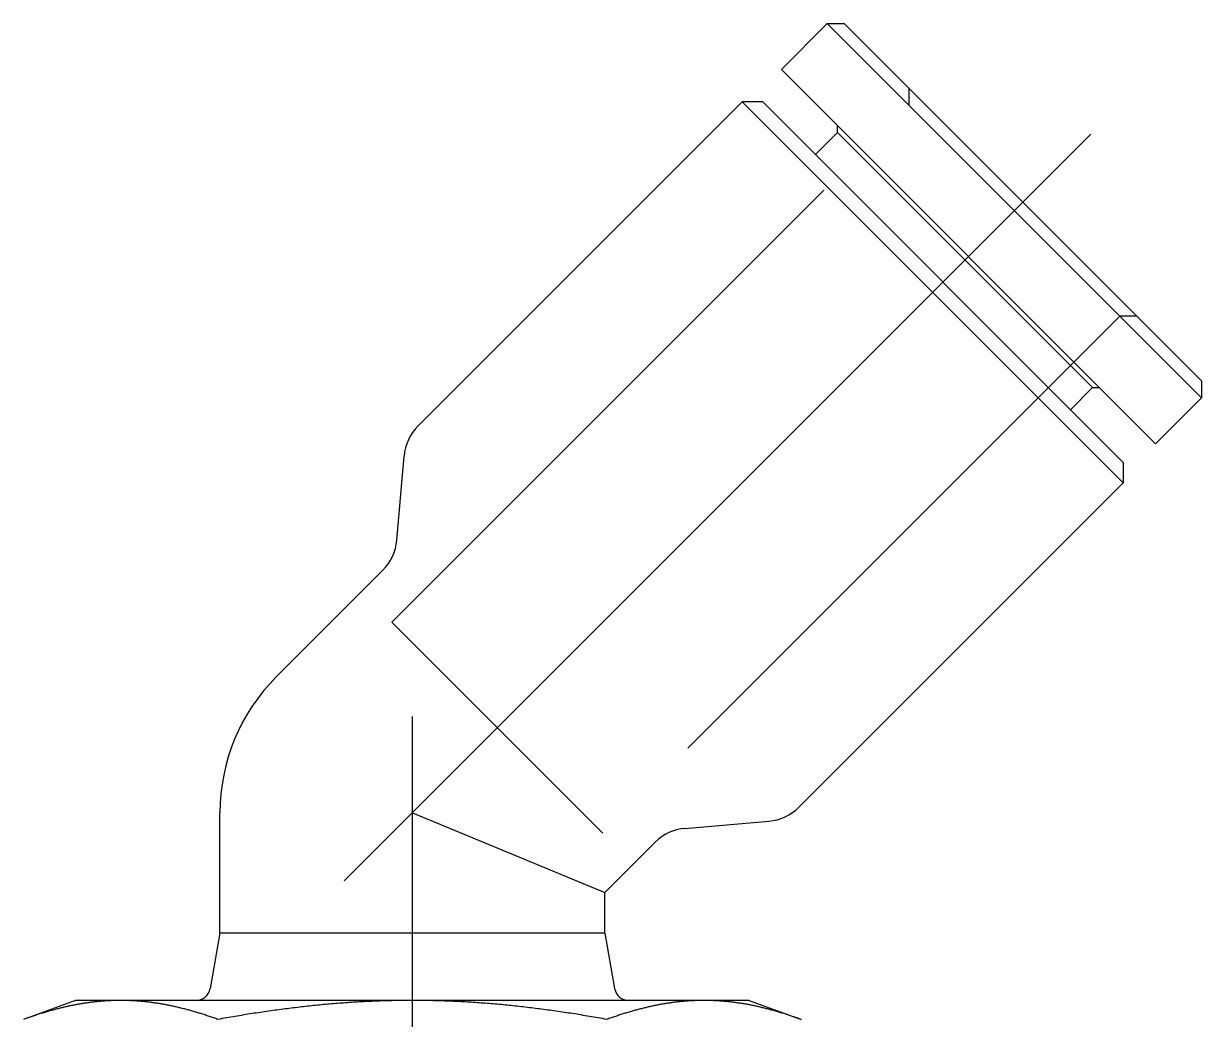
# Model space of a CAD drawing. Extents: x -8.1 to 48, y -19.1 to 38.3.
# Drawn here: x -8.08 to 16.4, y 15.61 to 36.3 of the extents above; entities that cross this region are included whole.
import ezdxf

# ---------------------------------------------------------------- set-up
doc = ezdxf.new("R2010")
doc.units = 0
doc.linetypes.add('CENTER', pattern=[50.8, 31.75, -6.35, 6.35, -6.35])
doc.linetypes.add('DASHED', pattern=[19.05, 12.7, -6.35])
doc.layers.get('0').update_dxf_attribs({"linetype": 'CONTINUOUS'})
doc.layers.add('CENTER', color=1, linetype='CENTER')

msp = doc.modelspace()

# ---------------------------------------------------------------- linework, layer by layer
at = {"color": 7, "linetype": 'CONTINUOUS'}
for p, q in [((8.626703, 36.304877), (7.672109, 35.350283)), ((8.6267, 36.30488), (16.404905, 28.526675)), ((8.626703, 36.304877), (8.980256, 36.304877)), ((8.980255, 36.304878), (16.404903, 28.880231)), ((15.450283, 27.572109), (7.672109, 35.350283)), ((0.11665, 27.936246), (6.858936, 34.678532)), ((14.778532, 26.758936), (6.858936, 34.678532)), ((7.2832, 34.678532), (6.858936, 34.678532)), ((7.2832, 34.678532), (14.778532, 27.1832)), ((8.379215, 33.582516), (8.838835, 34.042136)), ((8.838835, 34.042136), (8.838835, 34.183557)), ((14.142136, 28.738835), (8.838835, 34.042136)), ((13.682516, 28.279215), (14.142136, 28.738835)), ((14.142136, 28.738835), (14.283557, 28.738835)), ((16.404877, 28.880256), (16.404877, 28.526703)), ((16.404877, 28.526703), (15.450283, 27.572109)), ((-0.322385, 25.566935), (-0.17259, 27.31454)), ((14.778532, 27.1832), (14.778532, 26.758936)), ((8.036246, 20.01665), (14.778532, 26.758936)), ((-2.828427, 22.728427), (-0.611625, 24.94523)), ((-4, 17.4), (-4, 19.9)), ((0, 19.9), (4, 18.243146)), ((5.666935, 19.577615), (7.41454, 19.72741)), ((4, 18.243146), (5.04523, 19.288375)), ((4, 17.4), (4, 18.243146)), ((-4, 17.4), (-4.205846, 16.247263)), ((4, 17.4), (-4, 17.4)), ((4, 17.4), (4.205846, 16.247263)), ((-7, 16), (-8.082904, 15.605855)), ((-6.062178, 16), (-7, 16)), ((0, 16), (-6.062178, 16)), ((6.062178, 16), (0, 16)), ((7, 16), (6.062178, 16)), ((7, 16), (8.082904, 15.605855))]:
    msp.add_line(p, q, dxfattribs=at)
at = {"color": 3, "linetype": 'DASHED'}
for p, q in [((10.323759, 34.961374), (10.323759, 34.607821)), ((-0.424264, 23.859798), (10.323759, 34.607821)), ((14.707821, 30.223759), (3.959798, 19.475736)), ((15.061374, 30.223759), (14.707821, 30.223759)), ((3.959798, 19.475736), (-0.424264, 23.859798))]:
    msp.add_line(p, q, dxfattribs=at)
at = {"color": 7}
for points in [[(-6.06218, 16, 0), (-6.08361, 16, 0), (-6.10501, 15.9998, 0), (-6.12637, 15.9996, 0), (-6.14769, 15.9992, 0), (-6.16898, 15.9988, 0), (-6.19024, 15.9983, 0), (-6.21146, 15.9977, 0), (-6.23266, 15.997, 0), (-6.25382, 15.9962, 0), (-6.27496, 15.9953, 0), (-6.29608, 15.9943, 0), (-6.31716, 15.9932, 0), (-6.33823, 15.9921, 0), (-6.35926, 15.9908, 0), (-6.38028, 15.9895, 0), (-6.40128, 15.9881, 0), (-6.42226, 15.9866, 0), (-6.44322, 15.9849, 0), (-6.46416, 15.9833, 0), (-6.48508, 15.9815, 0), (-6.50599, 15.9796, 0), (-6.52689, 15.9776, 0), (-6.54777, 15.9756, 0), (-6.56865, 15.9735, 0), (-6.58951, 15.9712, 0), (-6.61036, 15.9689, 0), (-6.6312, 15.9665, 0), (-6.65204, 15.9641, 0), (-6.67287, 15.9615, 0), (-6.69369, 15.9589, 0), (-6.71451, 15.9561, 0), (-6.73533, 15.9533, 0), (-6.75614, 15.9504, 0), (-6.77695, 15.9474, 0), (-6.79776, 15.9443, 0), (-6.81858, 15.9412, 0), (-6.83939, 15.9379, 0), (-6.86021, 15.9346, 0), (-6.88103, 15.9312, 0), (-6.90185, 15.9277, 0), (-6.92269, 15.9241, 0), (-6.94352, 15.9205, 0), (-6.96437, 15.9167, 0), (-6.98522, 15.9129, 0), (-7.00609, 15.909, 0), (-7.02696, 15.905, 0), (-7.04785, 15.9009, 0), (-7.06875, 15.8967, 0), (-7.08966, 15.8925, 0), (-7.11059, 15.8882, 0), (-7.13153, 15.8837, 0), (-7.15249, 15.8792, 0), (-7.17347, 15.8747, 0), (-7.19446, 15.87, 0), (-7.21548, 15.8652, 0), (-7.23651, 15.8604, 0), (-7.25757, 15.8555, 0), (-7.27865, 15.8505, 0), (-7.29975, 15.8454, 0), (-7.32088, 15.8403, 0), (-7.34203, 15.835, 0), (-7.3632, 15.8297, 0), (-7.38441, 15.8243, 0), (-7.40564, 15.8188, 0), (-7.4269, 15.8132, 0), (-7.44819, 15.8075, 0), (-7.46951, 15.8017, 0), (-7.49086, 15.7959, 0), (-7.51225, 15.79, 0), (-7.53367, 15.784, 0), (-7.55512, 15.7779, 0), (-7.57661, 15.7717, 0), (-7.59814, 15.7655, 0), (-7.6197, 15.7591, 0), (-7.6413, 15.7527, 0), (-7.66294, 15.7462, 0), (-7.68463, 15.7396, 0), (-7.70635, 15.7329, 0), (-7.72811, 15.7261, 0), (-7.74992, 15.7193, 0), (-7.77177, 15.7123, 0), (-7.79367, 15.7053, 0), (-7.81562, 15.6982, 0), (-7.83761, 15.6909, 0), (-7.85965, 15.6837, 0), (-7.88173, 15.6763, 0), (-7.90387, 15.6688, 0), (-7.92606, 15.6612, 0), (-7.9483, 15.6536, 0), (-7.9706, 15.6459, 0), (-7.99295, 15.638, 0), (-8.01535, 15.6301, 0), (-8.03781, 15.6221, 0), (-8.06033, 15.614, 0), (-8.0829, 15.6059, 0)], [(-4.04145, 15.6059, 0), (-4.06403, 15.614, 0), (-4.08654, 15.6221, 0), (-4.109, 15.6301, 0), (-4.13141, 15.638, 0), (-4.15376, 15.6459, 0), (-4.17605, 15.6536, 0), (-4.19829, 15.6612, 0), (-4.22048, 15.6688, 0), (-4.24262, 15.6763, 0), (-4.26471, 15.6837, 0), (-4.28675, 15.6909, 0), (-4.30874, 15.6982, 0), (-4.33068, 15.7053, 0), (-4.35258, 15.7123, 0), (-4.37443, 15.7193, 0), (-4.39624, 15.7261, 0), (-4.41801, 15.7329, 0), (-4.43973, 15.7396, 0), (-4.46141, 15.7462, 0), (-4.48305, 15.7527, 0), (-4.50465, 15.7591, 0), (-4.52622, 15.7655, 0), (-4.54774, 15.7717, 0), (-4.56923, 15.7779, 0), (-4.59069, 15.784, 0), (-4.61211, 15.79, 0), (-4.63349, 15.7959, 0), (-4.65484, 15.8017, 0), (-4.67617, 15.8075, 0), (-4.69746, 15.8132, 0), (-4.71872, 15.8188, 0), (-4.73995, 15.8243, 0), (-4.76115, 15.8297, 0), (-4.78233, 15.835, 0), (-4.80348, 15.8403, 0), (-4.82461, 15.8454, 0), (-4.84571, 15.8505, 0), (-4.86679, 15.8555, 0), (-4.88784, 15.8604, 0), (-4.90888, 15.8652, 0), (-4.92989, 15.87, 0), (-4.95089, 15.8747, 0), (-4.97186, 15.8792, 0), (-4.99282, 15.8837, 0), (-5.01377, 15.8882, 0), (-5.03469, 15.8925, 0), (-5.05561, 15.8967, 0), (-5.07651, 15.9009, 0), (-5.09739, 15.905, 0), (-5.11827, 15.909, 0), (-5.13913, 15.9129, 0), (-5.15999, 15.9167, 0), (-5.18083, 15.9205, 0), (-5.20167, 15.9241, 0), (-5.2225, 15.9277, 0), (-5.24333, 15.9312, 0), (-5.26415, 15.9346, 0), (-5.28497, 15.9379, 0), (-5.30578, 15.9412, 0), (-5.32659, 15.9443, 0), (-5.3474, 15.9474, 0), (-5.36822, 15.9504, 0), (-5.38903, 15.9533, 0), (-5.40985, 15.9561, 0), (-5.43067, 15.9589, 0), (-5.45149, 15.9615, 0), (-5.47232, 15.9641, 0), (-5.49315, 15.9665, 0), (-5.514, 15.9689, 0), (-5.53485, 15.9712, 0), (-5.55571, 15.9735, 0), (-5.57658, 15.9756, 0), (-5.59746, 15.9776, 0), (-5.61836, 15.9796, 0), (-5.63927, 15.9815, 0), (-5.6602, 15.9833, 0), (-5.68114, 15.9849, 0), (-5.7021, 15.9866, 0), (-5.72308, 15.9881, 0), (-5.74407, 15.9895, 0), (-5.76509, 15.9908, 0), (-5.78613, 15.9921, 0), (-5.80719, 15.9932, 0), (-5.82828, 15.9943, 0), (-5.84939, 15.9953, 0), (-5.87053, 15.9962, 0), (-5.8917, 15.997, 0), (-5.91289, 15.9977, 0), (-5.93412, 15.9983, 0), (-5.95538, 15.9988, 0), (-5.97667, 15.9992, 0), (-5.99799, 15.9996, 0), (-6.01935, 15.9998, 0), (-6.04074, 16, 0), (-6.06218, 16, 0)], [(0, 16, 0), (-0.042867, 16, 0), (-0.085657, 15.9998, 0), (-0.128376, 15.9996, 0), (-0.171023, 15.9992, 0), (-0.213603, 15.9988, 0), (-0.256117, 15.9983, 0), (-0.298569, 15.9977, 0), (-0.34096, 15.997, 0), (-0.383293, 15.9962, 0), (-0.425571, 15.9953, 0), (-0.467795, 15.9943, 0), (-0.509969, 15.9932, 0), (-0.552094, 15.9921, 0), (-0.594174, 15.9908, 0), (-0.636209, 15.9895, 0), (-0.678204, 15.9881, 0), (-0.720159, 15.9866, 0), (-0.762077, 15.9849, 0), (-0.803961, 15.9833, 0), (-0.845812, 15.9815, 0), (-0.887633, 15.9796, 0), (-0.929426, 15.9776, 0), (-0.971194, 15.9756, 0), (-1.01294, 15.9735, 0), (-1.05466, 15.9712, 0), (-1.09636, 15.9689, 0), (-1.13805, 15.9665, 0), (-1.17972, 15.9641, 0), (-1.22138, 15.9615, 0), (-1.26302, 15.9589, 0), (-1.30466, 15.9561, 0), (-1.34629, 15.9533, 0), (-1.38792, 15.9504, 0), (-1.42955, 15.9474, 0), (-1.47117, 15.9443, 0), (-1.5128, 15.9412, 0), (-1.55442, 15.9379, 0), (-1.59606, 15.9346, 0), (-1.6377, 15.9312, 0), (-1.67935, 15.9277, 0), (-1.72102, 15.9241, 0), (-1.76269, 15.9205, 0), (-1.80438, 15.9167, 0), (-1.84609, 15.9129, 0), (-1.88782, 15.909, 0), (-1.92957, 15.905, 0), (-1.97134, 15.9009, 0), (-2.01314, 15.8967, 0), (-2.05497, 15.8925, 0), (-2.09682, 15.8882, 0), (-2.13871, 15.8837, 0), (-2.18063, 15.8792, 0), (-2.22258, 15.8747, 0), (-2.26457, 15.87, 0), (-2.3066, 15.8652, 0), (-2.34867, 15.8604, 0), (-2.39078, 15.8555, 0), (-2.43294, 15.8505, 0), (-2.47514, 15.8454, 0), (-2.5174, 15.8403, 0), (-2.5597, 15.835, 0), (-2.60205, 15.8297, 0), (-2.64446, 15.8243, 0), (-2.68692, 15.8188, 0), (-2.72944, 15.8132, 0), (-2.77202, 15.8075, 0), (-2.81467, 15.8017, 0), (-2.85737, 15.7959, 0), (-2.90014, 15.79, 0), (-2.94298, 15.784, 0), (-2.98589, 15.7779, 0), (-3.02887, 15.7717, 0), (-3.07192, 15.7655, 0), (-3.11505, 15.7591, 0), (-3.15825, 15.7527, 0), (-3.20153, 15.7462, 0), (-3.24489, 15.7396, 0), (-3.28834, 15.7329, 0), (-3.33187, 15.7261, 0), (-3.37549, 15.7193, 0), (-3.41919, 15.7123, 0), (-3.46299, 15.7053, 0), (-3.50688, 15.6982, 0), (-3.55086, 15.6909, 0), (-3.59494, 15.6837, 0), (-3.63911, 15.6763, 0), (-3.68339, 15.6688, 0), (-3.72777, 15.6612, 0), (-3.77225, 15.6536, 0), (-3.81684, 15.6459, 0), (-3.86154, 15.638, 0), (-3.90635, 15.6301, 0), (-3.95127, 15.6221, 0), (-3.9963, 15.614, 0), (-4.04145, 15.6059, 0)], [(4.04145, 15.6059, 0), (3.9963, 15.614, 0), (3.95127, 15.6221, 0), (3.90635, 15.6301, 0), (3.86154, 15.638, 0), (3.81684, 15.6459, 0), (3.77225, 15.6536, 0), (3.72777, 15.6612, 0), (3.68339, 15.6688, 0), (3.63911, 15.6763, 0), (3.59494, 15.6837, 0), (3.55086, 15.6909, 0), (3.50688, 15.6982, 0), (3.46299, 15.7053, 0), (3.41919, 15.7123, 0), (3.37549, 15.7193, 0), (3.33187, 15.7261, 0), (3.28834, 15.7329, 0), (3.24489, 15.7396, 0), (3.20153, 15.7462, 0), (3.15825, 15.7527, 0), (3.11505, 15.7591, 0), (3.07192, 15.7655, 0), (3.02887, 15.7717, 0), (2.98589, 15.7779, 0), (2.94298, 15.784, 0), (2.90014, 15.79, 0), (2.85737, 15.7959, 0), (2.81467, 15.8017, 0), (2.77202, 15.8075, 0), (2.72944, 15.8132, 0), (2.68692, 15.8188, 0), (2.64446, 15.8243, 0), (2.60205, 15.8297, 0), (2.5597, 15.835, 0), (2.5174, 15.8403, 0), (2.47514, 15.8454, 0), (2.43294, 15.8505, 0), (2.39078, 15.8555, 0), (2.34867, 15.8604, 0), (2.3066, 15.8652, 0), (2.26457, 15.87, 0), (2.22258, 15.8747, 0), (2.18063, 15.8792, 0), (2.13871, 15.8837, 0), (2.09682, 15.8882, 0), (2.05497, 15.8925, 0), (2.01314, 15.8967, 0), (1.97134, 15.9009, 0), (1.92957, 15.905, 0), (1.88782, 15.909, 0), (1.84609, 15.9129, 0), (1.80438, 15.9167, 0), (1.76269, 15.9205, 0), (1.72102, 15.9241, 0), (1.67935, 15.9277, 0), (1.6377, 15.9312, 0), (1.59606, 15.9346, 0), (1.55442, 15.9379, 0), (1.5128, 15.9412, 0), (1.47117, 15.9443, 0), (1.42955, 15.9474, 0), (1.38792, 15.9504, 0), (1.34629, 15.9533, 0), (1.30466, 15.9561, 0), (1.26302, 15.9589, 0), (1.22138, 15.9615, 0), (1.17972, 15.9641, 0), (1.13805, 15.9665, 0), (1.09636, 15.9689, 0), (1.05466, 15.9712, 0), (1.01294, 15.9735, 0), (0.971194, 15.9756, 0), (0.929426, 15.9776, 0), (0.887633, 15.9796, 0), (0.845812, 15.9815, 0), (0.803961, 15.9833, 0), (0.762077, 15.9849, 0), (0.720159, 15.9866, 0), (0.678204, 15.9881, 0), (0.636209, 15.9895, 0), (0.594174, 15.9908, 0), (0.552094, 15.9921, 0), (0.509969, 15.9932, 0), (0.467795, 15.9943, 0), (0.425571, 15.9953, 0), (0.383293, 15.9962, 0), (0.34096, 15.997, 0), (0.298569, 15.9977, 0), (0.256117, 15.9983, 0), (0.213603, 15.9988, 0), (0.171023, 15.9992, 0), (0.128376, 15.9996, 0), (0.085657, 15.9998, 0), (0.042867, 16, 0), (0, 16, 0)], [(6.06218, 16, 0), (6.04074, 16, 0), (6.01935, 15.9998, 0), (5.99799, 15.9996, 0), (5.97667, 15.9992, 0), (5.95538, 15.9988, 0), (5.93412, 15.9983, 0), (5.91289, 15.9977, 0), (5.8917, 15.997, 0), (5.87053, 15.9962, 0), (5.84939, 15.9953, 0), (5.82828, 15.9943, 0), (5.80719, 15.9932, 0), (5.78613, 15.9921, 0), (5.76509, 15.9908, 0), (5.74407, 15.9895, 0), (5.72308, 15.9881, 0), (5.7021, 15.9866, 0), (5.68114, 15.9849, 0), (5.6602, 15.9833, 0), (5.63927, 15.9815, 0), (5.61836, 15.9796, 0), (5.59746, 15.9776, 0), (5.57658, 15.9756, 0), (5.55571, 15.9735, 0), (5.53485, 15.9712, 0), (5.514, 15.9689, 0), (5.49315, 15.9665, 0), (5.47232, 15.9641, 0), (5.45149, 15.9615, 0), (5.43067, 15.9589, 0), (5.40985, 15.9561, 0), (5.38903, 15.9533, 0), (5.36822, 15.9504, 0), (5.3474, 15.9474, 0), (5.32659, 15.9443, 0), (5.30578, 15.9412, 0), (5.28497, 15.9379, 0), (5.26415, 15.9346, 0), (5.24333, 15.9312, 0), (5.2225, 15.9277, 0), (5.20167, 15.9241, 0), (5.18083, 15.9205, 0), (5.15999, 15.9167, 0), (5.13913, 15.9129, 0), (5.11827, 15.909, 0), (5.09739, 15.905, 0), (5.07651, 15.9009, 0), (5.05561, 15.8967, 0), (5.03469, 15.8925, 0), (5.01377, 15.8882, 0), (4.99282, 15.8837, 0), (4.97186, 15.8792, 0), (4.95089, 15.8747, 0), (4.92989, 15.87, 0), (4.90888, 15.8652, 0), (4.88784, 15.8604, 0), (4.86679, 15.8555, 0), (4.84571, 15.8505, 0), (4.82461, 15.8454, 0), (4.80348, 15.8403, 0), (4.78233, 15.835, 0), (4.76115, 15.8297, 0), (4.73995, 15.8243, 0), (4.71872, 15.8188, 0), (4.69746, 15.8132, 0), (4.67617, 15.8075, 0), (4.65484, 15.8017, 0), (4.63349, 15.7959, 0), (4.61211, 15.79, 0), (4.59069, 15.784, 0), (4.56923, 15.7779, 0), (4.54774, 15.7717, 0), (4.52622, 15.7655, 0), (4.50465, 15.7591, 0), (4.48305, 15.7527, 0), (4.46141, 15.7462, 0), (4.43973, 15.7396, 0), (4.41801, 15.7329, 0), (4.39624, 15.7261, 0), (4.37443, 15.7193, 0), (4.35258, 15.7123, 0), (4.33068, 15.7053, 0), (4.30874, 15.6982, 0), (4.28675, 15.6909, 0), (4.26471, 15.6837, 0), (4.24262, 15.6763, 0), (4.22048, 15.6688, 0), (4.19829, 15.6612, 0), (4.17605, 15.6536, 0), (4.15376, 15.6459, 0), (4.13141, 15.638, 0), (4.109, 15.6301, 0), (4.08654, 15.6221, 0), (4.06403, 15.614, 0), (4.04145, 15.6059, 0)], [(8.0829, 15.6059, 0), (8.06033, 15.614, 0), (8.03781, 15.6221, 0), (8.01535, 15.6301, 0), (7.99295, 15.638, 0), (7.9706, 15.6459, 0), (7.9483, 15.6536, 0), (7.92606, 15.6612, 0), (7.90387, 15.6688, 0), (7.88173, 15.6763, 0), (7.85965, 15.6837, 0), (7.83761, 15.6909, 0), (7.81562, 15.6982, 0), (7.79367, 15.7053, 0), (7.77177, 15.7123, 0), (7.74992, 15.7193, 0), (7.72811, 15.7261, 0), (7.70635, 15.7329, 0), (7.68463, 15.7396, 0), (7.66294, 15.7462, 0), (7.6413, 15.7527, 0), (7.6197, 15.7591, 0), (7.59814, 15.7655, 0), (7.57661, 15.7717, 0), (7.55512, 15.7779, 0), (7.53367, 15.784, 0), (7.51225, 15.79, 0), (7.49086, 15.7959, 0), (7.46951, 15.8017, 0), (7.44819, 15.8075, 0), (7.4269, 15.8132, 0), (7.40564, 15.8188, 0), (7.38441, 15.8243, 0), (7.3632, 15.8297, 0), (7.34203, 15.835, 0), (7.32088, 15.8403, 0), (7.29975, 15.8454, 0), (7.27865, 15.8505, 0), (7.25757, 15.8555, 0), (7.23651, 15.8604, 0), (7.21548, 15.8652, 0), (7.19446, 15.87, 0), (7.17347, 15.8747, 0), (7.15249, 15.8792, 0), (7.13153, 15.8837, 0), (7.11059, 15.8882, 0), (7.08966, 15.8925, 0), (7.06875, 15.8967, 0), (7.04785, 15.9009, 0), (7.02696, 15.905, 0), (7.00609, 15.909, 0), (6.98522, 15.9129, 0), (6.96437, 15.9167, 0), (6.94352, 15.9205, 0), (6.92269, 15.9241, 0), (6.90185, 15.9277, 0), (6.88103, 15.9312, 0), (6.86021, 15.9346, 0), (6.83939, 15.9379, 0), (6.81858, 15.9412, 0), (6.79776, 15.9443, 0), (6.77695, 15.9474, 0), (6.75614, 15.9504, 0), (6.73533, 15.9533, 0), (6.71451, 15.9561, 0), (6.69369, 15.9589, 0), (6.67287, 15.9615, 0), (6.65204, 15.9641, 0), (6.6312, 15.9665, 0), (6.61036, 15.9689, 0), (6.58951, 15.9712, 0), (6.56865, 15.9735, 0), (6.54777, 15.9756, 0), (6.52689, 15.9776, 0), (6.50599, 15.9796, 0), (6.48508, 15.9815, 0), (6.46416, 15.9833, 0), (6.44322, 15.9849, 0), (6.42226, 15.9866, 0), (6.40128, 15.9881, 0), (6.38028, 15.9895, 0), (6.35926, 15.9908, 0), (6.33823, 15.9921, 0), (6.31716, 15.9932, 0), (6.29608, 15.9943, 0), (6.27496, 15.9953, 0), (6.25382, 15.9962, 0), (6.23266, 15.997, 0), (6.21146, 15.9977, 0), (6.19024, 15.9983, 0), (6.16898, 15.9988, 0), (6.14769, 15.9992, 0), (6.12637, 15.9996, 0), (6.10501, 15.9998, 0), (6.08361, 16, 0), (6.06218, 16, 0)]]:
    msp.add_polyline3d(points, dxfattribs=at)
at = {"color": 7, "linetype": 'CONTINUOUS'}
for centre, radius, start, end in [((0.823757, 27.229139), 1, 135, 175.1009075), ((-1.318731, 25.652336), 1, 315, 355.1009075), ((0, 19.9), 4, 135, 180), ((7.329139, 20.723757), 1, 274.8990925, 315), ((5.752336, 18.581269), 1, 94.8990925, 135), ((-4.501174, 16.3), 0.3, 270, 349.8753283), ((4.501174, 16.3), 0.3, 190.1246717, 270)]:
    msp.add_arc(centre, radius, start, end, dxfattribs=at)
at = {"layer": 'CENTER', "color": 1, "linetype": 'CENTER'}
for p, q in [((-1.414214, 18.485786), (14.10678, 34.00678)), ((0, -2), (0, 21.9))]:
    msp.add_line(p, q, dxfattribs=at)

doc.saveas('drawing.dxf')
